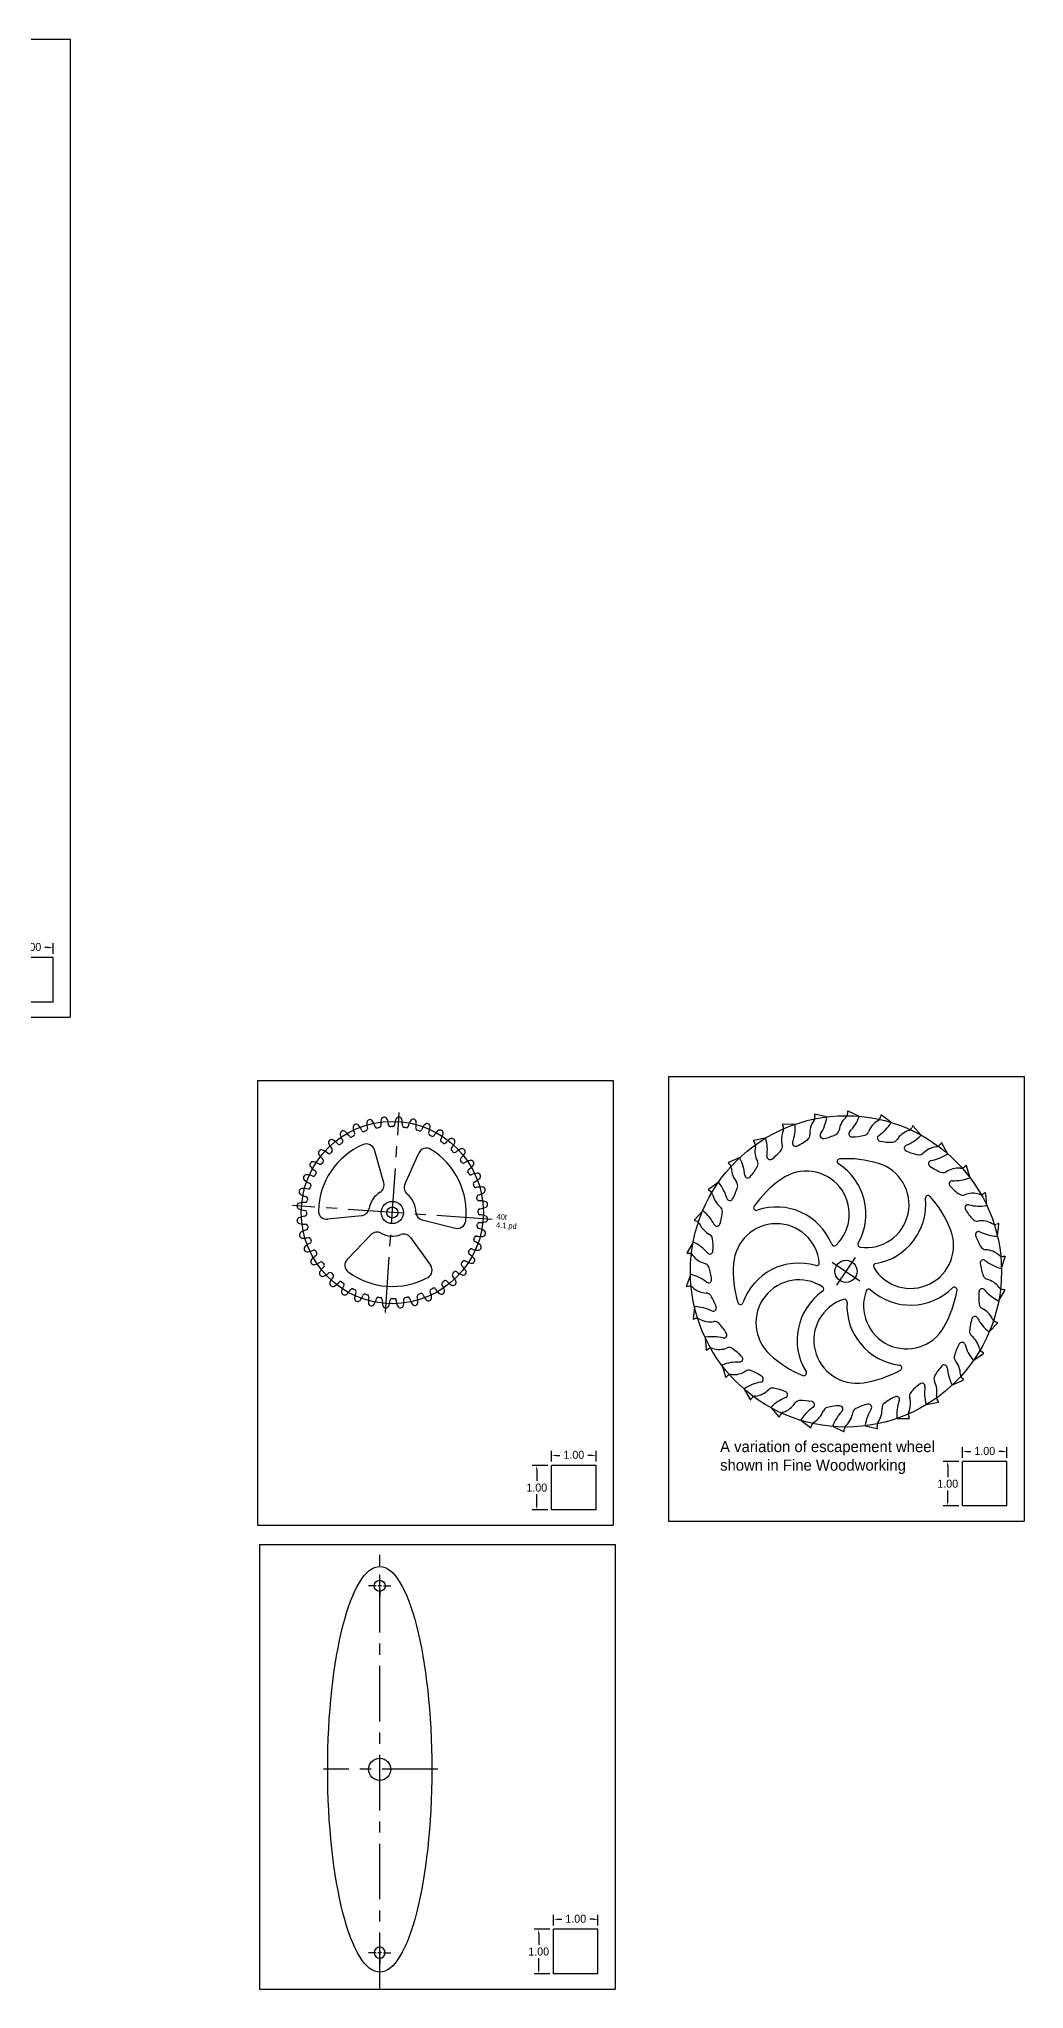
# Model space of a CAD drawing. Extents: x 60 to 170, y -32 to 30.
# Drawn here: x 147.91 to 170.08, y -14.26 to 29.59 of the extents above; entities that cross this region are included whole.
import ezdxf

# ---------------------------------------------------------------- set-up
doc = ezdxf.new("R2010")
doc.units = 0
doc.header["$MEASUREMENT"] = 0
doc.header["$PDMODE"] = 2
doc.header["$PDSIZE"] = 0.002
doc.linetypes.add('CENTER', pattern=[2, 1.25, -0.25, 0.25, -0.25])
doc.layers.get('0').update_dxf_attribs({"linetype": 'CONTINUOUS'})
doc.layers.get('DEFPOINTS').update_dxf_attribs({"color": 159, "linetype": 'CONTINUOUS'})
for name, color, linetype in [('borders', 2, 'CONTINUOUS'), ('CENTER', 3, 'CENTER'), ('GEAR-40-MINUTE', 60, 'CONTINUOUS'), ('PLATE-MID', 173, 'CONTINUOUS'), ('TEXT', 7, 'CONTINUOUS')]:
    doc.layers.add(name, color=color, linetype=linetype)
doc.styles.add('ARCHITEC', font='ARCHITEC.SHX')
doc.dimstyles.new('DIMORIG-2PLC', dxfattribs={"dimtxt": 0.18, "dimasz": 0.1, "dimexe": 0.1, "dimexo": 0.085, "dimgap": 0.06, "dimtad": 0, "dimtih": 1, "dimtoh": 1, "dimzin": 4, "dimdsep": 46, "dimtxsty": 'ARCHITEC', "dimcen": -0.12, "dimclrd": 256, "dimclre": 256, "dimclrt": 256, "dimadec": 0, "dimazin": 0, "dimtfac": 1, "dimtdec": 1, "dimtofl": 0, "dimtmove": 0, "dimatfit": 3, "dimfxl": 0, "dimtvp": 0.07, "dimtolj": 1, "dimtzin": 4, "dimarcsym": 0})

# ---------------------------------------------------------------- blocks, each defined once
blk = doc.blocks.new('TOOTH-40-10DP-LARGE')
at = {"color": 0, "linetype": 'ByBlock'}
for centre, radius, start, end in [((-0.129, 1.967), 0.04, 273.7525, 358.938), ((0.396, 1.957), 0.485, 162.4557, 178.938), ((0, 2.082), 0.07, 89.995, 162.4557), ((0, 2.082), 0.07, 17.5443, 90.005), ((-0.396, 1.957), 0.485, 1.062, 17.5443), ((0.129, 1.967), 0.04, 181.062, 266.2475), ((0, 0), 1.931, 84.7525, 86.2475)]:
    blk.add_arc(centre, radius, start, end, dxfattribs=at)
blk = doc.blocks.new('GEAR-40-LARGE')
for p, q in [((-0.238, 0.652), (-0.501, 1.375)), ((0.238, 0.652), (0.501, 1.375)), ((-0.683, -0.12), (-1.442, -0.253)), ((0.683, -0.12), (1.442, -0.253)), ((-0.446, -0.532), (-0.94, -1.122)), ((0.446, -0.532), (0.94, -1.122))]:
    blk.add_line(p, q)
for radius in [0.25, 0.125]:
    blk.add_circle((0, 0), radius)
for centre, radius, start, end in [((0, 0), 1.663, 117.3142, 182.6858), ((-0.677, 1.311), 0.187, 20.0335, 117.3142), ((0.677, 1.311), 0.187, 62.6858, 159.9665), ((0, 0), 1.663, 357.3142, 62.6858), ((-0.413, 0.588), 0.187, 305.1218, 20.0335), ((0.413, 0.588), 0.187, 159.9665, 234.8782), ((-0.716, 0.064), 0.187, 279.9665, 354.8782), ((0, 0), 0.531, 125.1218, 174.8782), ((0, 0), 0.531, 5.1218, 54.8782), ((0.716, 0.064), 0.187, 185.1218, 260.0335), ((-1.474, -0.069), 0.187, 182.6858, 279.9665), ((1.474, -0.069), 0.187, 260.0335, 357.3142), ((-0.302, -0.652), 0.187, 65.1218, 140.0335), ((0, 0), 0.531, 245.1218, 294.8782), ((0.302, -0.652), 0.187, 39.9665, 114.8782), ((-0.797, -1.242), 0.187, 140.0335, 237.3142), ((0.797, -1.242), 0.187, 302.6858, 39.9665), ((0, 0), 1.663, 237.3142, 302.6858)]:
    blk.add_arc(centre, radius, start, end)
at = {"layer": 'CENTER', "linetype": 'CENTER'}
for p, q in [((0, -2.255), (0, 2.255)), ((2.255, 0), (-2.255, 0))]:
    blk.add_line(p, q, dxfattribs=at)
at = {"layer": 'DEFPOINTS', "color": 165, "linetype": 'Continuous'}
blk.add_circle((0, 0), 2.05, dxfattribs=at)
for rotation in [36.00000000000003, 26.99999999999999, 18.00000000000001, 8.999999999999968, 351.0000000000001, 342, 333.0000000000001, 324, 53.99999999999997, 45.00000000000009, 315.0000000000001, 306, 63.00000000000001, 297.0000000000001, 81.00000000000004, 71.99999999999999, 288.0000000000001, 279.0000000000001, 90, 270.0000000000001, 99.00000000000004, 108, 261.0000000000001, 117.0000000000001, 243.0000000000001, 252.0000000000001, 126, 135.0000000000001, 225.0000000000001, 234, 144, 153, 207, 216, 162, 171, 180, 189, 198]:
    blk.add_blockref('TOOTH-40-10DP-LARGE', (0, 0), dxfattribs=dict(rotation=rotation))
blk.add_blockref('TOOTH-40-10DP-LARGE', (0, 0))
at = {"layer": 'TEXT', "style": 'ARCHITEC'}
for s, p in [('40t', (2.348, 0.011)), ('4.1 pd', (2.348, -0.176))]:
    blk.add_text(s, height=0.125, dxfattribs=at).set_placement(p)
blk = doc.blocks.new('*U37')
blk.add_circle((0, 0), 0.125)
at = {"layer": 'CENTER'}
for p, q in [((-0.083, 0), (-0.25, 0)), ((-0.042, 0), (0.042, 0)), ((0, 0.083), (0, 0.25)), ((0, -0.042), (0, 0.042)), ((0.083, 0), (0.25, 0)), ((0, -0.083), (0, -0.25))]:
    blk.add_line(p, q, dxfattribs=at)
blk = doc.blocks.new('MIDPLATE')
blk.add_circle((0, 0), 0.25)
blk.add_ellipse((0, 0), major_axis=(4.562, 0), ratio=0.256694)
at = {"layer": 'CENTER', "linetype": 'CENTER'}
for p, q in [((0, -1.305), (0, 1.262)), ((-4.924, 0), (4.997, 0))]:
    blk.add_line(p, q, dxfattribs=at)
at = {"xscale": -1}
blk.add_blockref('*U37', (-4.125, 0), dxfattribs=at)
blk.add_blockref('*U37', (4.125, 0))
blk = doc.blocks.new('TOOTH-ESCAPE-2')
for p, q in [((2.877, -1.997), (3.092, -1.845)), ((3.093, -1.829), (3.059, -1.809))]:
    blk.add_line(p, q)
for centre, radius, start, end in [((3.991, -1.429), 1.213, 162.5376, 176.1275), ((2.901, -1.086), 0.07, 28.1958, 162.5376), ((3.829, -0.589), 0.983, 208.1958, 231.3453), ((2.906, -1.355), 0.125, 176.1275, 231.3209), ((2.517, -1.841), 0.497, 12.9697, 51.3209), ((3.123, -1.701), 0.125, 192.9697, 239.1083), ((3.221, -1.348), 0.01, 231.3453, 317.1648), ((2.871, -1.988), 0.01, 219.3453, 305.1648), ((3.087, -1.836), 0.01, 305.1648, 51.1081)]:
    blk.add_arc(centre, radius, start, end)
blk = doc.blocks.new('GEAR-ESCAPE-2')
blk.add_circle((0, 0), 0.25)
for centre, radius, start, end in [((-0.892, 1.289), 0.967, 313.7491, 124.6844), ((-0.138, 2.471), 0.06, 93.186, 237.4479), ((-0.892, 1.289), 1.342, 330.6648, 57.4479), ((0, 0), 2.535, 73.2558, 93.186), ((0.452, 1.501), 0.967, 262.3205, 73.2558), ((0, 0), 2.535, 124.6844, 144.6146), ((-2.018, 1.433), 0.06, 144.6146, 288.8765), ((-1.564, 0.106), 1.342, 22.0934, 108.8765), ((0.452, 1.501), 1.342, 279.2363, 6.0193), ((1.846, 1.648), 0.06, 41.7575, 186.0193), ((0, 0), 2.535, 21.8273, 41.7575), ((-1.564, 0.106), 0.967, 5.1777, 176.113), ((1.455, 0.583), 0.967, 210.892, 21.8273), ((-0.265, 0.634), 0.06, 202.0934, 313.7491), ((0.33, 0.602), 0.06, 150.6648, 262.3205), ((0, 0), 2.535, 176.113, 196.0432), ((-1.058, -1.156), 1.342, 73.522, 160.3051), ((-0.66, 0.188), 0.06, 253.522, 5.1777), ((0.677, 0.117), 0.06, 99.2363, 210.892), ((-1.058, -1.156), 0.967, 56.6063, 227.5416), ((-0.559, -0.399), 0.06, 304.9506, 56.6063), ((1.363, -0.774), 0.967, 159.4634, 330.3987), ((0.513, -0.456), 0.06, 47.8077, 159.4634), ((1.455, 0.583), 1.342, 227.8077, 314.5908), ((0, 0), 2.535, 330.3987, 350.3289), ((2.44, -0.416), 0.06, 350.3289, 134.5908), ((-2.378, -0.684), 0.06, 196.0432, 340.3051), ((0.244, -1.548), 1.342, 124.9506, 211.7336), ((0.244, -1.548), 0.967, 108.0348, 278.9701), ((-0.036, -0.686), 0.06, 356.3791, 108.0348), ((1.363, -0.774), 1.342, 176.3791, 263.1622), ((0, 0), 2.535, 227.5416, 247.4718), ((1.196, -2.166), 0.06, 298.9003, 83.1622), ((-0.948, -2.286), 0.06, 247.4718, 31.7336), ((0, 0), 2.535, 278.9701, 298.9003)]:
    blk.add_arc(centre, radius, start, end)
at = {"layer": 'CENTER', "linetype": 'CENTER'}
for p, q in [((-0.31, 0.211), (0.31, -0.211)), ((0.211, 0.31), (-0.211, -0.31))]:
    blk.add_line(p, q, dxfattribs=at)
at = {"layer": 'DEFPOINTS', "color": 21}
blk.add_circle((0, 0), 3.5, dxfattribs=at)
for rotation in [144, 132, 120, 108, 156.0000000000013, 96, 84.00000000000003, 72, 168, 59.99999999999999, 180, 192, 48, 36, 203.9999999999986, 23.99999999999867, 215.9999999999999, 12, 227.9999999999999, 239.9999999999999, 348.0000000000001, 251.9999999999999, 336.0000000000014, 264, 324.0000000000001, 275.9999999999999, 288, 300.0000000000001, 312]:
    blk.add_blockref('TOOTH-ESCAPE-2', (0, 0), dxfattribs=dict(rotation=rotation))
blk.add_blockref('TOOTH-ESCAPE-2', (0, 0))
blk = doc.blocks.new('*D57')
at = {"lineweight": -2}
for p, q in [((52.108, 35.564), (51.759, 35.564)), ((51.859, 35.464), (51.859, 35.214)), ((51.859, 34.664), (51.859, 34.914)), ((52.108, 34.564), (51.759, 34.564))]:
    blk.add_line(p, q, dxfattribs=at)
for points in [[(51.842, 35.464), (51.875, 35.464), (51.859, 35.564)], [(51.842, 34.664), (51.875, 34.664), (51.859, 34.564)]]:
    blk.add_solid(points)
at = {"layer": 'DEFPOINTS', "color": 0}
for p in [(51.859, 35.564), (52.193, 35.564), (52.193, 34.564)]:
    blk.add_point(p, dxfattribs=at)
at = {"insert": (51.859, 35.064), "char_height": 0.18, "attachment_point": 5, "style": 'ARCHITEC'}
blk.add_mtext('\\A1;1.00', dxfattribs=at)
blk = doc.blocks.new('*D56')
at = {"lineweight": -2}
for p, q in [((52.193, 35.649), (52.193, 35.889)), ((52.293, 35.789), (52.376, 35.789)), ((53.093, 35.789), (53.01, 35.789)), ((53.193, 35.649), (53.193, 35.889))]:
    blk.add_line(p, q, dxfattribs=at)
for points in [[(52.293, 35.805), (52.293, 35.772), (52.193, 35.789)], [(53.093, 35.805), (53.093, 35.772), (53.193, 35.789)]]:
    blk.add_solid(points)
at = {"layer": 'DEFPOINTS', "color": 0}
for p in [(52.193, 35.564), (53.193, 35.789), (53.193, 35.564)]:
    blk.add_point(p, dxfattribs=at)
at = {"insert": (52.693, 35.801), "char_height": 0.18, "attachment_point": 5, "style": 'ARCHITEC'}
blk.add_mtext('\\A1;1.00', dxfattribs=at)
blk = doc.blocks.new('*D54')
at = {"lineweight": -2}
for p, q in [((52.193, 35.649), (52.193, 35.889)), ((52.293, 35.789), (52.376, 35.789)), ((53.093, 35.789), (53.01, 35.789)), ((53.193, 35.649), (53.193, 35.889))]:
    blk.add_line(p, q, dxfattribs=at)
for points in [[(52.293, 35.805), (52.293, 35.772), (52.193, 35.789)], [(53.093, 35.805), (53.093, 35.772), (53.193, 35.789)]]:
    blk.add_solid(points)
at = {"layer": 'DEFPOINTS', "color": 0}
for p in [(52.193, 35.564), (53.193, 35.789), (53.193, 35.564)]:
    blk.add_point(p, dxfattribs=at)
at = {"insert": (52.693, 35.801), "char_height": 0.18, "attachment_point": 5, "style": 'ARCHITEC'}
blk.add_mtext('\\A1;1.00', dxfattribs=at)
blk = doc.blocks.new('*D53')
at = {"lineweight": -2}
for p, q in [((52.108, 35.564), (51.759, 35.564)), ((51.859, 35.464), (51.859, 35.214)), ((51.859, 34.664), (51.859, 34.914)), ((52.108, 34.564), (51.759, 34.564))]:
    blk.add_line(p, q, dxfattribs=at)
for points in [[(51.842, 35.464), (51.875, 35.464), (51.859, 35.564)], [(51.842, 34.664), (51.875, 34.664), (51.859, 34.564)]]:
    blk.add_solid(points)
at = {"layer": 'DEFPOINTS', "color": 0}
for p in [(51.859, 35.564), (52.193, 35.564), (52.193, 34.564)]:
    blk.add_point(p, dxfattribs=at)
at = {"insert": (51.859, 35.064), "char_height": 0.18, "attachment_point": 5, "style": 'ARCHITEC'}
blk.add_mtext('\\A1;1.00', dxfattribs=at)
blk = doc.blocks.new('border-34-22')
for p, q in [((0, 22), (34, 22)), ((0, 22), (0, 0)), ((34, 22), (34, 0)), ((32.617, 0.342), (32.617, 1.342)), ((33.617, 1.342), (32.617, 1.342)), ((33.617, 0.342), (33.617, 1.342)), ((0, 0), (34, 0)), ((33.617, 0.342), (32.617, 0.342))]:
    blk.add_line(p, q)
dim = blk.add_linear_dim(base=(32.283, 1.342), p1=(32.617, 0.342), p2=(32.617, 1.342), angle=90, dimstyle='DIMORIG-2PLC')
dim.commit()
dim.dimension.update_dxf_attribs({"geometry": '*D57', "text_midpoint": (32.283, 0.842), "insert": (-19.576, -34.222)})
dim = blk.add_linear_dim(base=(33.617, 1.567), p1=(32.617, 1.342), p2=(33.617, 1.342), dimstyle='DIMORIG-2PLC')
dim.commit()
dim.dimension.update_dxf_attribs({"geometry": '*D56', "text_midpoint": (33.117, 1.579), "insert": (-19.576, -34.222)})
blk = doc.blocks.new('border-8-10')
for p, q in [((0, 10), (8, 10)), ((0, 10), (0, 0)), ((8, 10), (8, 0)), ((7.617, 1.342), (6.617, 1.342)), ((6.617, 0.342), (6.617, 1.342)), ((7.617, 0.342), (7.617, 1.342)), ((0, 0), (8, 0)), ((7.617, 0.342), (6.617, 0.342))]:
    blk.add_line(p, q)
dim = blk.add_linear_dim(base=(6.283, 1.342), p1=(6.617, 0.342), p2=(6.617, 1.342), angle=90, dimstyle='DIMORIG-2PLC')
dim.commit()
dim.dimension.update_dxf_attribs({"geometry": '*D53', "text_midpoint": (6.283, 0.842), "insert": (-45.576, -34.222)})
dim = blk.add_linear_dim(base=(7.617, 1.567), p1=(6.617, 1.342), p2=(7.617, 1.342), dimstyle='DIMORIG-2PLC')
dim.commit()
dim.dimension.update_dxf_attribs({"geometry": '*D54', "text_midpoint": (7.117, 1.579), "insert": (-45.576, -34.222)})

msp = doc.modelspace()

# ---------------------------------------------------------------- block references
msp.add_blockref('GEAR-ESCAPE-2', (166.0686, 1.8767))
at = {"layer": 'borders'}
for name, p in [('border-34-22', (114.6116, 7.5928)), ('border-8-10', (152.829, -3.8281)), ('border-8-10', (162.0752, -3.7415)), ('border-8-10', (152.8723, -14.2622))]:
    msp.add_blockref(name, p, dxfattribs=at)
at = {"layer": 'GEAR-40-MINUTE', "rotation": 356}
msp.add_blockref('GEAR-40-LARGE', (155.862, 3.2007), dxfattribs=at)
at = {"layer": 'PLATE-MID', "rotation": 90}
msp.add_blockref('MIDPLATE', (155.5783, -9.3208), dxfattribs=at)

# ---------------------------------------------------------------- texts
at = {"layer": 'TEXT', "insert": (163.2368, -1.9376), "char_height": 0.25, "width": 5.173, "attachment_point": 1, "style": 'ARCHITEC'}
msp.add_mtext('{\\Farchitec.shx;A variation of escapement wheel  shown in Fine Woodworking}', dxfattribs=at)

doc.saveas('drawing.dxf')
